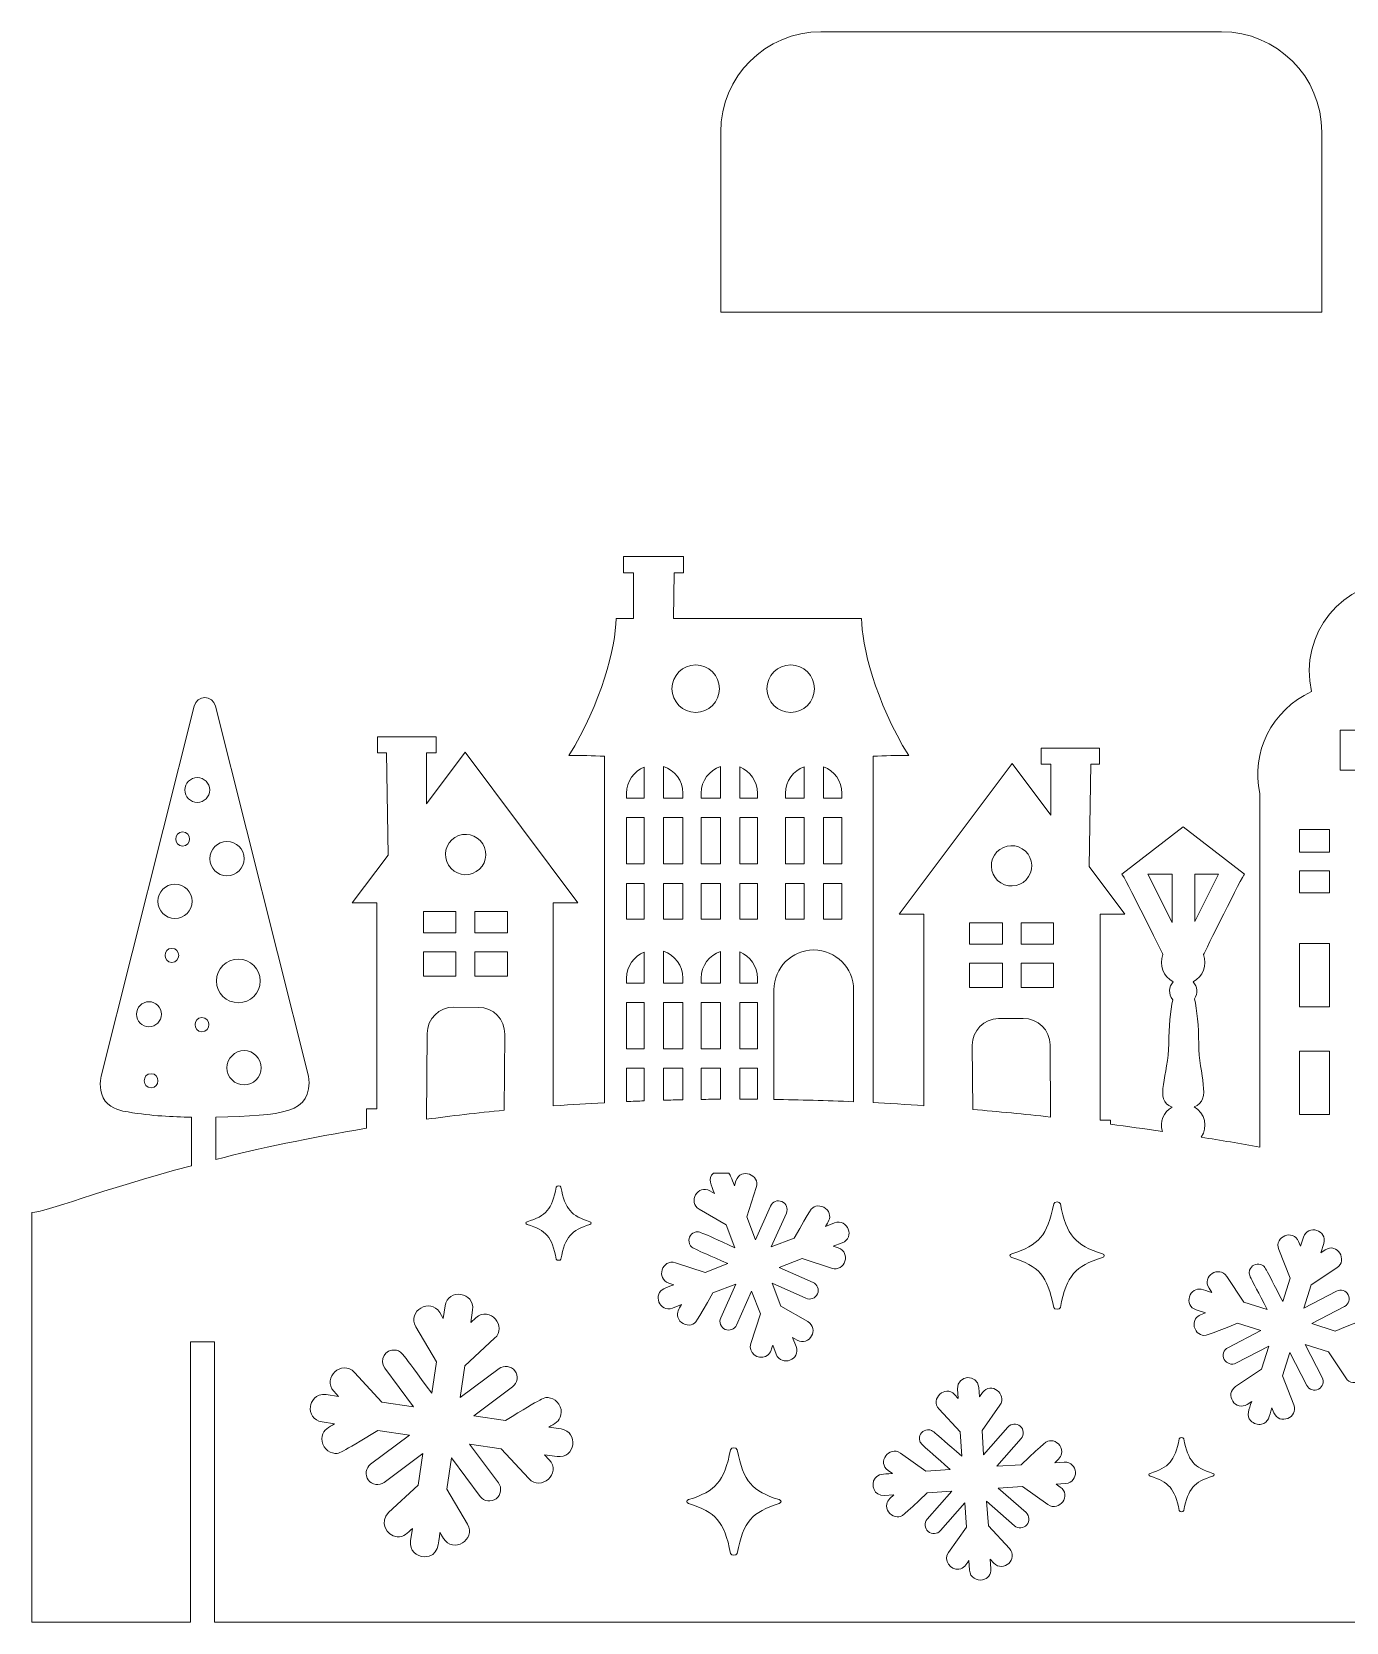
# Model space of a CAD drawing. Header units: inches. Extents: x 1873 to 2490, y -388 to -183.
# Drawn here: x 1872.8 to 2036.8, y -388 to -189.6 of the extents above; entities that cross this region are included whole.
import ezdxf

# ---------------------------------------------------------------- set-up
doc = ezdxf.new("R2010")
doc.units = ezdxf.units.IN
doc.header["$MEASUREMENT"] = 0
doc.layers.add('_U+0421_U+043B_U+043E_U+0439 1', color=7, linetype='Continuous')

# ---------------------------------------------------------------- blocks, each defined once
blk = doc.blocks.new('block 5')
at = {"layer": '_U+0421_U+043B_U+043E_U+0439 1', "color": 1, "lineweight": 5, "true_color": 0xff0000}
blk.add_open_spline([(2033.8, -202.06), (2033.8, -202.06), (2033.8, -224.55), (2033.8, -224.55), (2033.8, -224.55), (1958.8, -224.55), (1958.8, -224.55), (1958.8, -224.55), (1958.8, -202.06), (1958.8, -202.06), (1958.8, -195.15), (1964.4, -189.55), (1971.3, -189.55), (1971.3, -189.55), (2021.29, -189.55), (2021.29, -189.55), (2028.2, -189.55), (2033.8, -195.15), (2033.8, -202.06)], degree=3, knots=[0, 0, 0, 0, 1, 1, 1, 2, 2, 2, 3, 3, 3, 4, 4, 4, 5, 5, 5, 6, 6, 6, 6], dxfattribs=at)
blk = doc.blocks.new('block 4')
at = {"layer": '_U+0421_U+043B_U+043E_U+0439 1'}
blk.add_blockref('block 5', (0, 0), dxfattribs=at)
blk = doc.blocks.new('block 9')
at = {"layer": '_U+0421_U+043B_U+043E_U+0439 1', "color": 1, "lineweight": 5, "true_color": 0xff0000}
for points in [[(2036.11, -276.71), (2041.09, -276.71), (2041.09, -281.69), (2036.11, -281.69), (2036.11, -276.71)], [(1949.23, -293.39), (1947.05, -293.39), (1947.05, -287.6), (1949.23, -287.6), (1949.23, -293.39)], [(1951.64, -287.6), (1954.07, -287.6), (1954.07, -293.39), (1951.64, -293.39), (1951.64, -287.6)], [(1956.36, -293.39), (1956.36, -287.6), (1958.75, -287.6), (1958.75, -293.39), (1956.36, -293.39)], [(1961.16, -287.6), (1963.38, -287.6), (1963.38, -293.39), (1961.16, -293.39), (1961.16, -287.6)], [(1966.89, -293.39), (1966.89, -287.6), (1969.21, -287.6), (1969.21, -293.39), (1966.89, -293.39)], [(1971.62, -287.6), (1973.91, -287.6), (1973.91, -293.39), (1971.62, -293.39), (1971.62, -287.6)], [(2031, -289.07), (2034.78, -289.07), (2034.78, -291.91), (2031, -291.91), (2031, -289.07)], [(2015.13, -300.7), (2012.11, -294.67), (2015.13, -294.67), (2015.13, -300.7)], [(2017.95, -294.67), (2020.9, -294.67), (2017.95, -300.57), (2017.95, -294.67)], [(2031, -294.26), (2034.78, -294.26), (2034.78, -296.99), (2031, -296.99), (2031, -294.26)], [(1949.23, -300.29), (1947.05, -300.29), (1947.05, -295.81), (1949.23, -295.81), (1949.23, -300.29)], [(1951.64, -295.81), (1954.07, -295.81), (1954.07, -300.29), (1951.64, -300.29), (1951.64, -295.81)], [(1956.36, -300.29), (1956.36, -295.81), (1958.75, -295.81), (1958.75, -300.29), (1956.36, -300.29)], [(1961.16, -295.81), (1963.38, -295.81), (1963.38, -300.29), (1961.16, -300.29), (1961.16, -295.81)], [(1969.21, -295.81), (1969.21, -300.29), (1966.89, -300.29), (1966.89, -295.81), (1969.21, -295.81)], [(1971.62, -295.81), (1973.91, -295.81), (1973.91, -300.29), (1971.62, -300.29), (1971.62, -295.81)], [(1921.72, -299.32), (1925.74, -299.32), (1925.74, -301.99), (1921.72, -301.99), (1921.72, -299.32)], [(1928.1, -301.99), (1928.1, -299.32), (1932.2, -299.32), (1932.2, -301.99), (1928.1, -301.99)], [(1989.85, -300.73), (1993.95, -300.73), (1993.95, -303.4), (1989.85, -303.4), (1989.85, -300.73)], [(2000.32, -300.73), (2000.32, -303.4), (1996.3, -303.4), (1996.3, -300.73), (2000.32, -300.73)], [(2031, -303.31), (2034.78, -303.31), (2034.78, -311.22), (2031, -311.22), (2031, -303.31)], [(1921.72, -304.35), (1925.74, -304.35), (1925.74, -307.39), (1921.72, -307.39), (1921.72, -304.35)], [(1928.1, -307.39), (1928.1, -304.35), (1932.2, -304.35), (1932.2, -307.39), (1928.1, -307.39)], [(1989.85, -305.76), (1993.95, -305.76), (1993.95, -308.8), (1989.85, -308.8), (1989.85, -305.76)], [(1996.3, -308.8), (1996.3, -305.76), (2000.32, -305.76), (2000.32, -308.8), (1996.3, -308.8)], [(1949.23, -316.47), (1947.05, -316.47), (1947.05, -310.68), (1949.23, -310.68), (1949.23, -316.47)], [(1951.64, -310.68), (1954.07, -310.68), (1954.07, -316.47), (1951.64, -316.47), (1951.64, -310.68)], [(1956.36, -316.47), (1956.36, -310.68), (1958.75, -310.68), (1958.75, -316.47), (1956.36, -316.47)], [(1961.16, -310.68), (1963.38, -310.68), (1963.38, -316.47), (1961.16, -316.47), (1961.16, -310.68)], [(2031, -316.74), (2034.78, -316.74), (2034.78, -324.66), (2031, -324.66), (2031, -316.74)]]:
    blk.add_lwpolyline(points, dxfattribs=at)
for points, knots in [([(2174.06, -335.42), (2174.06, -335.42), (2174.06, -333.64), (2174.06, -333.64), (2174.06, -333.64), (2172.99, -333.64), (2172.99, -333.64), (2172.99, -326), (2172.98, -300.46), (2173.02, -300.28), (2173.01, -300.27), (2156.09, -289.14), (2156.08, -289.13), (2156.08, -289.13), (2138.79, -289.13), (2138.79, -289.13), (2138.79, -289.13), (2136.15, -290.87), (2132.95, -292.97), (2132.95, -292.97), (2132.95, -286.36), (2132.95, -286.36), (2132.95, -286.36), (2134.05, -286.36), (2134.05, -286.36), (2134.05, -286.36), (2134.05, -284.36), (2134.05, -284.36), (2134.05, -284.36), (2126.76, -284.36), (2126.76, -284.36), (2126.76, -284.36), (2126.76, -286.36), (2126.76, -286.36), (2126.76, -286.36), (2127.96, -286.36), (2127.96, -286.36), (2127.96, -286.36), (2127.96, -296.26), (2127.96, -296.26), (2124.64, -298.44), (2121.85, -300.28), (2121.85, -300.28), (2121.9, -300.49), (2121.89, -326), (2121.88, -333.64), (2121.88, -333.64), (2120.81, -333.64), (2120.81, -333.64), (2120.81, -333.64), (2120.81, -337.8), (2120.81, -337.8), (2115.91, -337.79), (2111.15, -337.7), (2106.52, -337.56), (2106.52, -337.56), (2106.52, -329.03), (2106.52, -329.03), (2108.69, -328.97), (2110.93, -328.91), (2113.69, -328.44), (2114.39, -328.32), (2115.51, -328.15), (2116.27, -327.21), (2116.98, -326.21), (2116.86, -324.92), (2116.74, -324.39), (2116.74, -324.39), (2106.23, -282.61), (2106.23, -282.61), (2105.93, -281.32), (2104.11, -281.32), (2103.82, -282.61), (2103.82, -282.61), (2093.3, -324.39), (2093.3, -324.39), (2093.24, -324.92), (2093.12, -326.21), (2093.89, -327.21), (2094.65, -328.15), (2095.77, -328.38), (2096.47, -328.44), (2099.29, -328.91), (2102.05, -328.97), (2103.76, -329.03), (2103.76, -329.03), (2103.76, -337.47), (2103.76, -337.47), (2099.45, -337.31), (2095.25, -337.11), (2091.17, -336.86), (2091.17, -336.86), (2091.17, -332.92), (2091.17, -332.92), (2091.17, -332.92), (2090.11, -332.92), (2090.11, -332.92), (2090.11, -332.92), (2090.11, -285.15), (2090.11, -285.15), (2090.11, -285.15), (2092.17, -285.15), (2092.17, -285.15), (2092.17, -285.15), (2092.17, -280.75), (2092.17, -280.75), (2092.17, -280.75), (2089.91, -280.75), (2089.91, -280.75), (2089.91, -280.75), (2089.91, -265.51), (2089.91, -265.51), (2089.8, -265.33), (2079.73, -247.89), (2079.63, -247.72), (2079.52, -247.91), (2069.46, -265.33), (2069.36, -265.52), (2069.36, -265.52), (2069.36, -280.75), (2069.36, -280.75), (2069.36, -280.75), (2067.09, -280.75), (2067.09, -280.75), (2067.09, -280.75), (2067.09, -285.15), (2067.09, -285.15), (2067.09, -285.15), (2069.16, -285.15), (2069.16, -285.15), (2069.16, -285.15), (2069.16, -332.92), (2069.16, -332.92), (2069.16, -332.92), (2068.09, -332.92), (2068.09, -332.92), (2068.09, -332.92), (2068.09, -334.91), (2068.09, -334.91), (2065.78, -334.66), (2063.53, -334.4), (2061.31, -334.13), (2061.31, -334.13), (2061.31, -285.02), (2061.31, -285.02), (2062.71, -279.61), (2059.96, -274.15), (2054.96, -271.89), (2056.65, -264.67), (2051.06, -257.99), (2043.75, -257.99), (2036.42, -257.99), (2030.85, -264.68), (2032.53, -271.89), (2027.53, -274.15), (2024.93, -279.51), (2026.08, -284.61), (2026.08, -284.61), (2026.08, -328.72), (2026.08, -328.72), (2023.61, -328.28), (2021.17, -327.87), (2018.76, -327.49), (2019.62, -326.23), (2019.25, -324.49), (2017.87, -323.7), (2020.17, -322.9), (2018.44, -319.7), (2018.44, -315.82), (2018.44, -313.63), (2018.24, -311.65), (2017.91, -310.2), (2018.35, -309.56), (2018.31, -308.69), (2017.75, -308.09), (2018.97, -307.46), (2019.54, -306.01), (2019.04, -304.7), (2019.11, -304.55), (2023.99, -294.67), (2024.16, -294.67), (2024.16, -294.67), (2016.51, -288.76), (2016.51, -288.76), (2016.51, -288.76), (2008.86, -294.67), (2008.86, -294.67), (2009.03, -294.67), (2013.9, -304.55), (2013.98, -304.7), (2013.47, -306.01), (2014.04, -307.46), (2015.26, -308.09), (2014.69, -308.7), (2014.64, -309.64), (2015.21, -310.33), (2014.9, -311.77), (2014.71, -313.7), (2014.71, -315.82), (2014.71, -319.67), (2012.76, -322.94), (2015.12, -323.72), (2014.06, -324.34), (2013.55, -325.57), (2013.91, -326.76), (2011.72, -326.44), (2009.56, -326.14), (2007.43, -325.87), (2007.43, -325.87), (2007.43, -325.35), (2007.43, -325.35), (2007.43, -325.35), (2006.16, -325.35), (2006.16, -325.35), (2006.16, -325.35), (2006.16, -299.66), (2006.16, -299.66), (2006.16, -299.66), (2009.23, -299.66), (2009.23, -299.66), (2009.23, -299.66), (2004.76, -293.69), (2004.76, -293.69), (2004.76, -293.69), (2004.96, -280.92), (2004.96, -280.92), (2004.96, -280.92), (2006.06, -280.92), (2006.06, -280.92), (2006.06, -280.92), (2006.06, -278.93), (2006.06, -278.93), (2006.06, -278.93), (1998.77, -278.93), (1998.77, -278.93), (1998.77, -278.93), (1998.77, -280.92), (1998.77, -280.92), (1998.77, -280.92), (1999.97, -280.92), (1999.97, -280.92), (1999.97, -280.92), (1999.97, -287.3), (1999.97, -287.3), (1999.97, -287.3), (1995.15, -280.86), (1995.15, -280.86), (1995.15, -280.86), (1981.08, -299.66), (1981.08, -299.66), (1981.08, -299.66), (1984.14, -299.66), (1984.14, -299.66), (1984.14, -299.66), (1984.14, -323.55), (1984.14, -323.55), (1982.15, -323.41), (1979.52, -323.26), (1977.8, -323.17), (1977.8, -323.17), (1977.8, -279.95), (1977.8, -279.95), (1979.29, -279.91), (1980.77, -279.82), (1982.25, -279.86), (1978.06, -273.12), (1976.37, -266), (1976.37, -262.76), (1976.37, -262.76), (1952.91, -262.76), (1952.91, -262.76), (1952.91, -262.76), (1953, -257.05), (1953, -257.05), (1953, -257.05), (1954.14, -257.05), (1954.14, -257.05), (1954.14, -257.05), (1954.14, -255.01), (1954.14, -255.01), (1954.14, -255.01), (1946.66, -255.01), (1946.66, -255.01), (1946.66, -255.01), (1946.66, -257.05), (1946.66, -257.05), (1946.66, -257.05), (1947.89, -257.05), (1947.89, -257.05), (1947.89, -257.05), (1947.89, -262.76), (1947.89, -262.76), (1947.89, -262.76), (1945.73, -262.76), (1945.73, -262.76), (1945.73, -266.35), (1943.88, -273.37), (1939.84, -279.86), (1941.33, -279.82), (1942.81, -279.91), (1944.29, -279.95), (1944.29, -279.95), (1944.29, -323.18), (1944.29, -323.18), (1941.92, -323.31), (1940.55, -323.39), (1937.9, -323.59), (1937.9, -323.59), (1937.9, -298.25), (1937.9, -298.25), (1937.9, -298.25), (1940.97, -298.25), (1940.97, -298.25), (1940.97, -298.25), (1926.89, -279.45), (1926.89, -279.45), (1926.89, -279.45), (1922.08, -285.88), (1922.08, -285.88), (1922.08, -285.88), (1922.08, -279.51), (1922.08, -279.51), (1922.08, -279.51), (1923.27, -279.51), (1923.27, -279.51), (1923.27, -279.51), (1923.27, -277.51), (1923.27, -277.51), (1923.27, -277.51), (1915.98, -277.51), (1915.98, -277.51), (1915.98, -277.51), (1915.98, -279.51), (1915.98, -279.51), (1915.98, -279.51), (1917.09, -279.51), (1917.09, -279.51), (1917.09, -279.51), (1917.29, -292.28), (1917.29, -292.28), (1917.29, -292.28), (1912.81, -298.25), (1912.81, -298.25), (1912.81, -298.25), (1915.88, -298.25), (1915.88, -298.25), (1915.88, -298.25), (1915.88, -323.94), (1915.88, -323.94), (1915.88, -323.94), (1914.61, -323.94), (1914.61, -323.94), (1914.61, -323.94), (1914.61, -326.37), (1914.61, -326.37), (1907.42, -327.55), (1901.16, -328.91), (1895.81, -330.25), (1895.81, -330.25), (1895.81, -324.99), (1895.81, -324.99), (1904.08, -324.71), (1907.9, -324.66), (1907.37, -319.87), (1907.37, -319.87), (1895.75, -273.71), (1895.75, -273.71), (1895.42, -272.28), (1893.41, -272.28), (1893.09, -273.71), (1893.09, -273.71), (1881.47, -319.87), (1881.47, -319.87), (1881.34, -320.45), (1881.21, -321.88), (1881.99, -322.98), (1882.83, -324.02), (1884.06, -324.21), (1884.84, -324.34), (1887.89, -324.86), (1890.36, -324.93), (1892.76, -324.99), (1892.76, -324.99), (1892.76, -331.04), (1892.76, -331.04), (1881.17, -334.11), (1874.56, -336.87), (1872.83, -336.87), (1872.83, -339.68), (1872.83, -388), (1872.83, -388), (1872.83, -388), (1892.64, -388), (1892.64, -388), (1892.64, -388), (1892.64, -353), (1892.64, -353), (1892.64, -353), (1895.64, -353), (1895.64, -353), (1895.64, -353), (1895.64, -388), (1895.64, -388), (1895.64, -388), (2154.81, -388), (2154.81, -388), (2154.81, -388), (2154.81, -353), (2154.81, -353), (2154.81, -353), (2157.81, -353), (2157.81, -353), (2157.81, -353), (2157.81, -388), (2157.81, -388), (2157.81, -388), (2177.63, -388), (2177.63, -388), (2177.63, -388), (2177.63, -335.09), (2177.63, -335.09), (2176.43, -335.2), (2175.24, -335.31), (2174.06, -335.42)], [0, 0, 0, 0, 1, 1, 1, 2, 2, 2, 3, 3, 3, 4, 4, 4, 5, 5, 5, 6, 6, 6, 7, 7, 7, 8, 8, 8, 9, 9, 9, 10, 10, 10, 11, 11, 11, 12, 12, 12, 13, 13, 13, 14, 14, 14, 15, 15, 15, 16, 16, 16, 17, 17, 17, 18, 18, 18, 19, 19, 19, 20, 20, 20, 21, 21, 21, 22, 22, 22, 23, 23, 23, 24, 24, 24, 25, 25, 25, 26, 26, 26, 27, 27, 27, 28, 28, 28, 29, 29, 29, 30, 30, 30, 31, 31, 31, 32, 32, 32, 33, 33, 33, 34, 34, 34, 35, 35, 35, 36, 36, 36, 37, 37, 37, 38, 38, 38, 39, 39, 39, 40, 40, 40, 41, 41, 41, 42, 42, 42, 43, 43, 43, 44, 44, 44, 45, 45, 45, 46, 46, 46, 47, 47, 47, 48, 48, 48, 49, 49, 49, 50, 50, 50, 51, 51, 51, 52, 52, 52, 53, 53, 53, 54, 54, 54, 55, 55, 55, 56, 56, 56, 57, 57, 57, 58, 58, 58, 59, 59, 59, 60, 60, 60, 61, 61, 61, 62, 62, 62, 63, 63, 63, 64, 64, 64, 65, 65, 65, 66, 66, 66, 67, 67, 67, 68, 68, 68, 69, 69, 69, 70, 70, 70, 71, 71, 71, 72, 72, 72, 73, 73, 73, 74, 74, 74, 75, 75, 75, 76, 76, 76, 77, 77, 77, 78, 78, 78, 79, 79, 79, 80, 80, 80, 81, 81, 81, 82, 82, 82, 83, 83, 83, 84, 84, 84, 85, 85, 85, 86, 86, 86, 87, 87, 87, 88, 88, 88, 89, 89, 89, 90, 90, 90, 91, 91, 91, 92, 92, 92, 93, 93, 93, 94, 94, 94, 95, 95, 95, 96, 96, 96, 97, 97, 97, 98, 98, 98, 99, 99, 99, 100, 100, 100, 101, 101, 101, 102, 102, 102, 103, 103, 103, 104, 104, 104, 105, 105, 105, 106, 106, 106, 107, 107, 107, 108, 108, 108, 109, 109, 109, 110, 110, 110, 111, 111, 111, 112, 112, 112, 113, 113, 113, 114, 114, 114, 115, 115, 115, 116, 116, 116, 117, 117, 117, 118, 118, 118, 119, 119, 119, 120, 120, 120, 121, 121, 121, 122, 122, 122, 123, 123, 123, 124, 124, 124, 125, 125, 125, 126, 126, 126, 127, 127, 127, 128, 128, 128, 129, 129, 129, 130, 130, 130, 131, 131, 131, 132, 132, 132, 133, 133, 133, 134, 134, 134, 135, 135, 135, 136, 136, 136, 137, 137, 137, 138, 138, 138, 139, 139, 139, 140, 140, 140, 141, 141, 141, 141]), ([(1955.67, -268.55), (1957.31, -268.55), (1958.63, -269.88), (1958.63, -271.52), (1958.63, -273.15), (1957.31, -274.48), (1955.67, -274.48), (1954.03, -274.48), (1952.71, -273.15), (1952.71, -271.52), (1952.71, -269.88), (1954.03, -268.55), (1955.67, -268.55)], [0, 0, 0, 0, 1, 1, 1, 2, 2, 2, 3, 3, 3, 4, 4, 4, 4]), ([(1967.53, -268.55), (1969.16, -268.55), (1970.49, -269.88), (1970.49, -271.52), (1970.49, -273.15), (1969.16, -274.48), (1967.53, -274.48), (1965.89, -274.48), (1964.56, -273.15), (1964.56, -271.52), (1964.56, -269.88), (1965.89, -268.55), (1967.53, -268.55)], [0, 0, 0, 0, 1, 1, 1, 2, 2, 2, 3, 3, 3, 4, 4, 4, 4]), ([(1949.23, -285.18), (1949.23, -285.18), (1947.05, -285.18), (1947.05, -285.18), (1947.05, -285.18), (1947.05, -284.56), (1947.05, -284.56), (1947.05, -283.09), (1947.95, -281.83), (1949.23, -281.31), (1949.23, -281.31), (1949.23, -285.18), (1949.23, -285.18)], [0, 0, 0, 0, 1, 1, 1, 2, 2, 2, 3, 3, 3, 4, 4, 4, 4]), ([(1951.64, -281.22), (1953.05, -281.67), (1954.07, -282.99), (1954.07, -284.56), (1954.07, -284.56), (1954.07, -285.18), (1954.07, -285.18), (1954.07, -285.18), (1951.64, -285.18), (1951.64, -285.18), (1951.64, -285.18), (1951.64, -281.22), (1951.64, -281.22)], [0, 0, 0, 0, 1, 1, 1, 2, 2, 2, 3, 3, 3, 4, 4, 4, 4]), ([(1956.36, -285.18), (1956.36, -285.18), (1956.36, -284.56), (1956.36, -284.56), (1956.36, -283.01), (1957.36, -281.7), (1958.75, -281.23), (1958.75, -281.23), (1958.75, -285.18), (1958.75, -285.18), (1958.75, -285.18), (1956.36, -285.18), (1956.36, -285.18)], [0, 0, 0, 0, 1, 1, 1, 2, 2, 2, 3, 3, 3, 4, 4, 4, 4]), ([(1961.16, -281.29), (1962.46, -281.81), (1963.38, -283.07), (1963.38, -284.56), (1963.38, -284.56), (1963.38, -285.18), (1963.38, -285.18), (1963.38, -285.18), (1961.16, -285.18), (1961.16, -285.18), (1961.16, -285.18), (1961.16, -281.29), (1961.16, -281.29)], [0, 0, 0, 0, 1, 1, 1, 2, 2, 2, 3, 3, 3, 4, 4, 4, 4]), ([(1966.89, -285.18), (1966.89, -285.18), (1966.89, -284.56), (1966.89, -284.56), (1966.89, -283.04), (1967.86, -281.74), (1969.21, -281.26), (1969.21, -281.26), (1969.21, -285.18), (1969.21, -285.18), (1969.21, -285.18), (1966.89, -285.18), (1966.89, -285.18)], [0, 0, 0, 0, 1, 1, 1, 2, 2, 2, 3, 3, 3, 4, 4, 4, 4]), ([(1971.62, -281.27), (1972.96, -281.77), (1973.91, -283.05), (1973.91, -284.56), (1973.91, -284.56), (1973.91, -285.18), (1973.91, -285.18), (1973.91, -285.18), (1971.62, -285.18), (1971.62, -285.18), (1971.62, -285.18), (1971.62, -281.27), (1971.62, -281.27)], [0, 0, 0, 0, 1, 1, 1, 2, 2, 2, 3, 3, 3, 4, 4, 4, 4]), ([(1893.48, -282.6), (1894.32, -282.6), (1895.04, -283.32), (1895.04, -284.16), (1895.04, -285), (1894.32, -285.72), (1893.48, -285.72), (1892.63, -285.72), (1891.92, -285), (1891.92, -284.16), (1891.92, -283.32), (1892.63, -282.6), (1893.48, -282.6)], [0, 0, 0, 0, 1, 1, 1, 2, 2, 2, 3, 3, 3, 4, 4, 4, 4]), ([(1891.65, -289.4), (1892.79, -289.4), (1892.79, -291.16), (1891.65, -291.16), (1890.52, -291.16), (1890.52, -289.4), (1891.65, -289.4)], [0, 0, 0, 0, 1, 1, 1, 2, 2, 2, 2]), ([(1925.63, -290.08), (1926.81, -289.35), (1928.36, -289.7), (1929.09, -290.88), (1929.83, -292.06), (1929.47, -293.61), (1928.29, -294.35), (1927.11, -295.08), (1925.56, -294.72), (1924.83, -293.55), (1924.09, -292.37), (1924.45, -290.82), (1925.63, -290.08)], [0, 0, 0, 0, 1, 1, 1, 2, 2, 2, 3, 3, 3, 4, 4, 4, 4]), ([(1895.04, -292.73), (1895.04, -291.56), (1896.01, -290.59), (1897.18, -290.59), (1898.35, -290.59), (1899.32, -291.5), (1899.32, -292.73), (1899.32, -293.9), (1898.35, -294.87), (1897.18, -294.87), (1896.01, -294.87), (1895.04, -293.9), (1895.04, -292.73)], [0, 0, 0, 0, 1, 1, 1, 2, 2, 2, 3, 3, 3, 4, 4, 4, 4]), ([(1992.95, -292.29), (1993.69, -291.12), (1995.24, -290.76), (1996.42, -291.49), (1997.6, -292.23), (1997.95, -293.78), (1997.22, -294.96), (1996.48, -296.14), (1994.93, -296.49), (1993.75, -295.76), (1992.57, -295.02), (1992.22, -293.47), (1992.95, -292.29)], [0, 0, 0, 0, 1, 1, 1, 2, 2, 2, 3, 3, 3, 4, 4, 4, 4]), ([(1890.69, -300.19), (1889.52, -300.19), (1888.54, -299.22), (1888.54, -298.05), (1888.54, -296.88), (1889.52, -295.91), (1890.69, -295.91), (1891.85, -295.91), (1892.83, -296.88), (1892.83, -298.05), (1892.83, -299.22), (1891.85, -300.19), (1890.69, -300.19)], [0, 0, 0, 0, 1, 1, 1, 2, 2, 2, 3, 3, 3, 4, 4, 4, 4]), ([(1890.3, -305.68), (1889.16, -305.68), (1889.17, -303.92), (1890.3, -303.92), (1891.44, -303.92), (1891.44, -305.68), (1890.3, -305.68)], [0, 0, 0, 0, 1, 1, 1, 2, 2, 2, 2]), ([(1901.33, -307.99), (1901.33, -309.48), (1900.1, -310.71), (1898.61, -310.71), (1897.11, -310.71), (1895.88, -309.48), (1895.88, -307.99), (1895.88, -306.49), (1897.11, -305.26), (1898.61, -305.26), (1900.1, -305.26), (1901.33, -306.49), (1901.33, -307.99)], [0, 0, 0, 0, 1, 1, 1, 2, 2, 2, 3, 3, 3, 4, 4, 4, 4]), ([(1949.23, -308.26), (1949.23, -308.26), (1947.05, -308.26), (1947.05, -308.26), (1947.05, -308.26), (1947.05, -307.63), (1947.05, -307.63), (1947.05, -306.16), (1947.95, -304.91), (1949.23, -304.38), (1949.23, -304.38), (1949.23, -308.26), (1949.23, -308.26)], [0, 0, 0, 0, 1, 1, 1, 2, 2, 2, 3, 3, 3, 4, 4, 4, 4]), ([(1951.64, -304.29), (1953.05, -304.74), (1954.07, -306.06), (1954.07, -307.63), (1954.07, -307.63), (1954.07, -308.26), (1954.07, -308.26), (1954.07, -308.26), (1951.64, -308.26), (1951.64, -308.26), (1951.64, -308.26), (1951.64, -304.29), (1951.64, -304.29)], [0, 0, 0, 0, 1, 1, 1, 2, 2, 2, 3, 3, 3, 4, 4, 4, 4]), ([(1956.36, -308.26), (1956.36, -308.26), (1956.36, -307.63), (1956.36, -307.63), (1956.36, -306.08), (1957.36, -304.77), (1958.75, -304.3), (1958.75, -304.3), (1958.75, -308.26), (1958.75, -308.26), (1958.75, -308.26), (1956.36, -308.26), (1956.36, -308.26)], [0, 0, 0, 0, 1, 1, 1, 2, 2, 2, 3, 3, 3, 4, 4, 4, 4]), ([(1961.16, -304.37), (1962.46, -304.88), (1963.38, -306.15), (1963.38, -307.63), (1963.38, -307.63), (1963.38, -308.26), (1963.38, -308.26), (1963.38, -308.26), (1961.16, -308.26), (1961.16, -308.26), (1961.16, -308.26), (1961.16, -304.37), (1961.16, -304.37)], [0, 0, 0, 0, 1, 1, 1, 2, 2, 2, 3, 3, 3, 4, 4, 4, 4]), ([(1975.37, -323.06), (1971.97, -322.91), (1968.65, -322.82), (1965.43, -322.77), (1965.43, -322.77), (1965.43, -309.09), (1965.43, -309.09), (1965.43, -306.34), (1967.65, -304.12), (1970.4, -304.12), (1973.14, -304.12), (1975.37, -306.34), (1975.37, -309.09), (1975.37, -309.09), (1975.37, -323.06), (1975.37, -323.06)], [0, 0, 0, 0, 1, 1, 1, 2, 2, 2, 3, 3, 3, 4, 4, 4, 5, 5, 5, 5]), ([(1887.44, -313.7), (1886.6, -313.7), (1885.88, -312.98), (1885.88, -312.14), (1885.88, -311.3), (1886.6, -310.58), (1887.44, -310.58), (1888.28, -310.58), (1889, -311.3), (1889, -312.14), (1889, -312.98), (1888.28, -313.7), (1887.44, -313.7)], [0, 0, 0, 0, 1, 1, 1, 2, 2, 2, 3, 3, 3, 4, 4, 4, 4]), ([(1931.85, -314.61), (1931.85, -314.61), (1931.77, -324.12), (1931.77, -324.12), (1928.39, -324.45), (1925.16, -324.83), (1922.07, -325.25), (1922.07, -325.25), (1922.16, -314.53), (1922.16, -314.53), (1922.17, -312.7), (1923.67, -311.23), (1925.49, -311.25), (1925.49, -311.25), (1928.58, -311.28), (1928.58, -311.28), (1930.4, -311.29), (1931.87, -312.78), (1931.85, -314.61)], [0, 0, 0, 0, 1, 1, 1, 2, 2, 2, 3, 3, 3, 4, 4, 4, 5, 5, 5, 6, 6, 6, 6]), ([(1894.06, -314.32), (1892.93, -314.32), (1892.93, -312.56), (1894.06, -312.56), (1895.2, -312.56), (1895.2, -314.32), (1894.06, -314.32)], [0, 0, 0, 0, 1, 1, 1, 2, 2, 2, 2]), ([(1999.96, -324.97), (1996.66, -324.6), (1993.43, -324.29), (1990.26, -324.02), (1990.26, -324.02), (1990.19, -316.02), (1990.19, -316.02), (1990.17, -314.2), (1991.64, -312.7), (1993.47, -312.69), (1993.47, -312.69), (1996.55, -312.66), (1996.55, -312.66), (1998.38, -312.65), (1999.87, -314.11), (1999.89, -315.94), (1999.89, -315.94), (1999.96, -324.97), (1999.96, -324.97)], [0, 0, 0, 0, 1, 1, 1, 2, 2, 2, 3, 3, 3, 4, 4, 4, 5, 5, 5, 6, 6, 6, 6]), ([(1899.32, -320.97), (1898.15, -320.97), (1897.18, -320), (1897.18, -318.83), (1897.18, -317.66), (1898.15, -316.68), (1899.32, -316.68), (1900.49, -316.68), (1901.46, -317.66), (1901.46, -318.83), (1901.46, -320), (1900.49, -320.97), (1899.32, -320.97)], [0, 0, 0, 0, 1, 1, 1, 2, 2, 2, 3, 3, 3, 4, 4, 4, 4]), ([(1949.23, -322.95), (1948.5, -322.98), (1947.78, -323.01), (1947.05, -323.05), (1947.05, -323.05), (1947.05, -318.89), (1947.05, -318.89), (1947.05, -318.89), (1949.23, -318.89), (1949.23, -318.89), (1949.23, -318.89), (1949.23, -322.95), (1949.23, -322.95)], [0, 0, 0, 0, 1, 1, 1, 2, 2, 2, 3, 3, 3, 4, 4, 4, 4]), ([(1951.64, -318.89), (1951.64, -318.89), (1954.07, -318.89), (1954.07, -318.89), (1954.07, -318.89), (1954.07, -322.82), (1954.07, -322.82), (1953.26, -322.83), (1952.45, -322.85), (1951.64, -322.88), (1951.64, -322.88), (1951.64, -318.89), (1951.64, -318.89)], [0, 0, 0, 0, 1, 1, 1, 2, 2, 2, 3, 3, 3, 4, 4, 4, 4]), ([(1958.75, -318.89), (1958.75, -318.89), (1958.75, -322.75), (1958.75, -322.75), (1957.94, -322.75), (1957.15, -322.76), (1956.36, -322.77), (1956.36, -322.77), (1956.36, -318.89), (1956.36, -318.89), (1956.36, -318.89), (1958.75, -318.89), (1958.75, -318.89)], [0, 0, 0, 0, 1, 1, 1, 2, 2, 2, 3, 3, 3, 4, 4, 4, 4]), ([(1961.16, -318.89), (1961.16, -318.89), (1963.38, -318.89), (1963.38, -318.89), (1963.38, -318.89), (1963.38, -322.75), (1963.38, -322.75), (1962.63, -322.75), (1961.9, -322.74), (1961.16, -322.74), (1961.16, -322.74), (1961.16, -318.89), (1961.16, -318.89)], [0, 0, 0, 0, 1, 1, 1, 2, 2, 2, 3, 3, 3, 4, 4, 4, 4]), ([(1887.71, -321.32), (1886.58, -321.32), (1886.58, -319.56), (1887.71, -319.56), (1888.85, -319.56), (1888.85, -321.32), (1887.71, -321.32)], [0, 0, 0, 0, 1, 1, 1, 2, 2, 2, 2]), ([(1973.96, -340.66), (1973.96, -340.66), (1972.84, -341.09), (1972.84, -341.09), (1972.84, -341.09), (1973.46, -341.3), (1973.46, -341.3), (1975.11, -341.83), (1974.3, -344.35), (1972.63, -343.83), (1972.63, -343.83), (1968.94, -342.63), (1968.94, -342.63), (1968.94, -342.63), (1966.1, -343.73), (1966.1, -343.73), (1966.1, -343.73), (1970.32, -345.61), (1970.32, -345.61), (1970.85, -345.85), (1971.1, -346.5), (1970.87, -347.04), (1970.62, -347.57), (1969.97, -347.83), (1969.43, -347.59), (1969.43, -347.59), (1965.22, -345.71), (1965.22, -345.71), (1965.22, -345.71), (1966.31, -348.56), (1966.31, -348.56), (1966.31, -348.56), (1969.66, -350.5), (1969.66, -350.5), (1970.39, -350.93), (1970.45, -351.73), (1970.13, -352.29), (1969.8, -352.86), (1969.08, -353.23), (1968.33, -352.81), (1968.33, -352.81), (1967.77, -352.49), (1967.77, -352.49), (1967.77, -352.49), (1968.2, -353.61), (1968.2, -353.61), (1968.83, -355.22), (1966.35, -356.19), (1965.72, -354.56), (1965.72, -354.56), (1965.29, -353.44), (1965.29, -353.44), (1965.09, -354.04), (1965, -354.56), (1964.4, -354.84), (1963.44, -355.29), (1962.17, -354.38), (1962.56, -353.23), (1962.56, -353.23), (1963.75, -349.54), (1963.75, -349.54), (1963.75, -349.54), (1962.65, -346.7), (1962.65, -346.7), (1962.65, -346.7), (1960.78, -350.92), (1960.78, -350.92), (1960.54, -351.45), (1959.88, -351.7), (1959.34, -351.47), (1958.81, -351.22), (1958.56, -350.57), (1958.79, -350.03), (1958.79, -350.03), (1960.67, -345.81), (1960.67, -345.81), (1960.67, -345.81), (1957.82, -346.9), (1957.82, -346.9), (1955.71, -350.56), (1955.75, -350.71), (1955.11, -350.88), (1954.46, -351.06), (1953.65, -350.65), (1953.45, -349.96), (1953.26, -349.34), (1953.58, -348.92), (1953.9, -348.37), (1953.9, -348.37), (1952.78, -348.8), (1952.78, -348.8), (1951.98, -349.11), (1951.32, -348.65), (1951.08, -348.05), (1951.08, -348.05), (1951.08, -348.04), (1951.08, -348.04), (1950.97, -347.73), (1950.96, -347.38), (1951.06, -347.08), (1951.3, -346.4), (1951.85, -346.31), (1952.94, -345.89), (1952.94, -345.89), (1952.33, -345.69), (1952.33, -345.69), (1950.67, -345.16), (1951.49, -342.63), (1953.15, -343.15), (1953.15, -343.15), (1956.84, -344.35), (1956.84, -344.35), (1956.84, -344.35), (1959.69, -343.25), (1959.69, -343.25), (1955.14, -341.23), (1955.12, -341.34), (1954.9, -340.77), (1954.68, -340.2), (1954.96, -339.59), (1955.52, -339.37), (1956.09, -339.16), (1956.04, -339.25), (1960.57, -341.27), (1960.57, -341.27), (1959.48, -338.42), (1959.48, -338.42), (1959.48, -338.42), (1956.12, -336.48), (1956.12, -336.48), (1954.63, -335.6), (1955.95, -333.33), (1957.45, -334.17), (1957.45, -334.17), (1958.02, -334.5), (1958.02, -334.5), (1957.62, -333.46), (1957.14, -332.68), (1957.89, -331.97), (1957.89, -331.97), (1959.79, -331.97), (1959.79, -331.97), (1960.06, -332.27), (1960.12, -332.55), (1960.5, -333.54), (1960.5, -333.54), (1960.7, -332.92), (1960.7, -332.92), (1961.28, -331.22), (1963.76, -332.19), (1963.23, -333.75), (1963.23, -333.75), (1962.04, -337.44), (1962.04, -337.44), (1962.04, -337.44), (1963.13, -340.29), (1963.13, -340.29), (1963.13, -340.29), (1965.01, -336.07), (1965.01, -336.07), (1965.24, -335.54), (1965.89, -335.27), (1966.44, -335.52), (1966.96, -335.75), (1967.24, -336.4), (1966.99, -336.95), (1966.99, -336.95), (1965.11, -341.17), (1965.11, -341.17), (1965.11, -341.17), (1967.96, -340.08), (1967.96, -340.08), (1970.07, -336.43), (1970.04, -336.27), (1970.67, -336.1), (1971.31, -335.93), (1972.12, -336.3), (1972.34, -337.02), (1972.53, -337.65), (1972.2, -338.07), (1971.89, -338.61), (1971.89, -338.61), (1973.01, -338.18), (1973.01, -338.18), (1973.81, -337.87), (1974.47, -338.34), (1974.71, -338.96), (1974.95, -339.57), (1974.76, -340.35), (1973.96, -340.66)], [0, 0, 0, 0, 1, 1, 1, 2, 2, 2, 3, 3, 3, 4, 4, 4, 5, 5, 5, 6, 6, 6, 7, 7, 7, 8, 8, 8, 9, 9, 9, 10, 10, 10, 11, 11, 11, 12, 12, 12, 13, 13, 13, 14, 14, 14, 15, 15, 15, 16, 16, 16, 17, 17, 17, 18, 18, 18, 19, 19, 19, 20, 20, 20, 21, 21, 21, 22, 22, 22, 23, 23, 23, 24, 24, 24, 25, 25, 25, 26, 26, 26, 27, 27, 27, 28, 28, 28, 29, 29, 29, 30, 30, 30, 31, 31, 31, 32, 32, 32, 33, 33, 33, 34, 34, 34, 35, 35, 35, 36, 36, 36, 37, 37, 37, 38, 38, 38, 39, 39, 39, 40, 40, 40, 41, 41, 41, 42, 42, 42, 43, 43, 43, 44, 44, 44, 45, 45, 45, 46, 46, 46, 47, 47, 47, 48, 48, 48, 49, 49, 49, 50, 50, 50, 51, 51, 51, 52, 52, 52, 53, 53, 53, 54, 54, 54, 55, 55, 55, 56, 56, 56, 57, 57, 57, 58, 58, 58, 59, 59, 59, 60, 60, 60, 61, 61, 61, 62, 62, 62, 63, 63, 63, 63]), ([(1942.48, -338.37), (1940.13, -339.11), (1939.4, -339.88), (1938.85, -342.69), (1938.8, -342.9), (1938.32, -342.9), (1938.28, -342.69), (1937.72, -339.88), (1936.99, -339.11), (1934.65, -338.37), (1934.43, -338.3), (1934.43, -338.1), (1934.65, -338.04), (1936.99, -337.29), (1937.72, -336.52), (1938.28, -333.72), (1938.32, -333.5), (1938.8, -333.5), (1938.85, -333.72), (1939.4, -336.52), (1940.13, -337.29), (1942.48, -338.04), (1942.69, -338.1), (1942.69, -338.3), (1942.48, -338.37)], [0, 0, 0, 0, 1, 1, 1, 2, 2, 2, 3, 3, 3, 4, 4, 4, 5, 5, 5, 6, 6, 6, 7, 7, 7, 8, 8, 8, 8]), ([(2006.42, -342.5), (2003.03, -343.57), (2001.98, -344.69), (2001.18, -348.73), (2001.11, -349.04), (2000.42, -349.04), (2000.36, -348.73), (1999.55, -344.69), (1998.5, -343.57), (1995.12, -342.5), (1994.8, -342.4), (1994.8, -342.11), (1995.12, -342.02), (1998.5, -340.95), (1999.55, -339.83), (2000.36, -335.79), (2000.42, -335.48), (2001.11, -335.48), (2001.18, -335.79), (2001.98, -339.83), (2003.03, -340.95), (2006.42, -342.02), (2006.73, -342.11), (2006.73, -342.4), (2006.42, -342.5)], [0, 0, 0, 0, 1, 1, 1, 2, 2, 2, 3, 3, 3, 4, 4, 4, 5, 5, 5, 6, 6, 6, 7, 7, 7, 8, 8, 8, 8]), ([(2039.79, -355.86), (2039.79, -355.86), (2038.64, -355.5), (2038.64, -355.5), (2038.64, -355.5), (2039, -356.04), (2039, -356.04), (2039.96, -357.49), (2037.75, -358.96), (2036.78, -357.51), (2036.78, -357.51), (2034.64, -354.28), (2034.64, -354.28), (2034.64, -354.28), (2031.72, -353.36), (2031.72, -353.36), (2031.72, -353.36), (2033.86, -357.46), (2033.86, -357.46), (2034.13, -357.98), (2033.92, -358.65), (2033.4, -358.92), (2032.87, -359.19), (2032.2, -358.98), (2031.93, -358.47), (2031.93, -358.47), (2029.8, -354.37), (2029.8, -354.37), (2029.8, -354.37), (2028.88, -357.28), (2028.88, -357.28), (2028.88, -357.28), (2030.3, -360.88), (2030.3, -360.88), (2030.93, -362.49), (2028.48, -363.46), (2027.82, -361.87), (2027.82, -361.87), (2027.58, -361.26), (2027.58, -361.26), (2027.24, -362.35), (2027.15, -363.1), (2026.29, -363.29), (2025.83, -363.39), (2025.29, -363.24), (2024.94, -362.86), (2024.34, -362.21), (2024.71, -361.52), (2025.05, -360.46), (2025.05, -360.46), (2024.5, -360.82), (2024.5, -360.82), (2023.86, -361.23), (2023.06, -361.05), (2022.68, -360.41), (2022.35, -359.86), (2022.33, -359.05), (2023.04, -358.6), (2023.04, -358.6), (2026.27, -356.45), (2026.27, -356.45), (2026.27, -356.45), (2027.18, -353.54), (2027.18, -353.54), (2027.18, -353.54), (2023.09, -355.68), (2023.09, -355.68), (2022.57, -355.95), (2021.89, -355.73), (2021.62, -355.21), (2021.35, -354.69), (2021.56, -354.02), (2022.08, -353.75), (2022.08, -353.75), (2026.18, -351.62), (2026.18, -351.62), (2026.18, -351.62), (2023.27, -350.7), (2023.27, -350.7), (2019.36, -352.23), (2019.28, -352.38), (2018.68, -352.12), (2018.07, -351.86), (2017.67, -351.06), (2017.94, -350.37), (2018.18, -349.77), (2018.69, -349.64), (2019.29, -349.4), (2019.29, -349.4), (2018.14, -349.04), (2018.14, -349.04), (2017.32, -348.78), (2017.09, -348.02), (2017.29, -347.4), (2017.29, -347.4), (2017.29, -347.39), (2017.29, -347.39), (2017.39, -347.08), (2017.6, -346.8), (2017.87, -346.63), (2018.47, -346.25), (2018.91, -346.49), (2020.09, -346.87), (2020.09, -346.87), (2019.73, -346.32), (2019.73, -346.32), (2018.76, -344.88), (2020.98, -343.41), (2021.95, -344.86), (2021.95, -344.86), (2024.09, -348.08), (2024.09, -348.08), (2024.09, -348.08), (2027, -349), (2027, -349), (2024.7, -344.57), (2024.62, -344.66), (2024.8, -344.08), (2024.99, -343.49), (2025.59, -343.19), (2026.16, -343.37), (2026.74, -343.56), (2026.62, -343.56), (2028.93, -348), (2028.93, -348), (2029.85, -345.09), (2029.85, -345.09), (2029.85, -345.09), (2028.43, -341.48), (2028.43, -341.48), (2027.81, -339.87), (2030.25, -338.91), (2030.9, -340.5), (2030.9, -340.5), (2031.14, -341.1), (2031.14, -341.1), (2031.14, -341.1), (2031.51, -339.96), (2031.51, -339.96), (2032.03, -338.3), (2034.57, -339.1), (2034.04, -340.76), (2034.04, -340.76), (2033.68, -341.9), (2033.68, -341.9), (2033.68, -341.9), (2034.23, -341.54), (2034.23, -341.54), (2035.74, -340.57), (2037.08, -342.87), (2035.69, -343.77), (2035.69, -343.77), (2032.46, -345.91), (2032.46, -345.91), (2032.46, -345.91), (2031.54, -348.82), (2031.54, -348.82), (2031.54, -348.82), (2035.64, -346.69), (2035.64, -346.69), (2036.16, -346.42), (2036.83, -346.62), (2037.1, -347.15), (2037.37, -347.65), (2037.18, -348.33), (2036.64, -348.62), (2036.64, -348.62), (2032.55, -350.75), (2032.55, -350.75), (2032.55, -350.75), (2035.46, -351.67), (2035.46, -351.67), (2039.35, -350.14), (2039.45, -349.98), (2040.05, -350.24), (2040.64, -350.5), (2041.07, -351.29), (2040.78, -352), (2040.55, -352.61), (2040.02, -352.74), (2039.44, -352.96), (2039.44, -352.96), (2040.59, -353.32), (2040.59, -353.32), (2041.41, -353.58), (2041.63, -354.36), (2041.43, -354.99), (2041.24, -355.62), (2040.6, -356.12), (2039.79, -355.86)], [0, 0, 0, 0, 1, 1, 1, 2, 2, 2, 3, 3, 3, 4, 4, 4, 5, 5, 5, 6, 6, 6, 7, 7, 7, 8, 8, 8, 9, 9, 9, 10, 10, 10, 11, 11, 11, 12, 12, 12, 13, 13, 13, 14, 14, 14, 15, 15, 15, 16, 16, 16, 17, 17, 17, 18, 18, 18, 19, 19, 19, 20, 20, 20, 21, 21, 21, 22, 22, 22, 23, 23, 23, 24, 24, 24, 25, 25, 25, 26, 26, 26, 27, 27, 27, 28, 28, 28, 29, 29, 29, 30, 30, 30, 31, 31, 31, 32, 32, 32, 33, 33, 33, 34, 34, 34, 35, 35, 35, 36, 36, 36, 37, 37, 37, 38, 38, 38, 39, 39, 39, 40, 40, 40, 41, 41, 41, 42, 42, 42, 43, 43, 43, 44, 44, 44, 45, 45, 45, 46, 46, 46, 47, 47, 47, 48, 48, 48, 49, 49, 49, 50, 50, 50, 51, 51, 51, 52, 52, 52, 53, 53, 53, 54, 54, 54, 55, 55, 55, 56, 56, 56, 57, 57, 57, 58, 58, 58, 59, 59, 59, 60, 60, 60, 61, 61, 61, 62, 62, 62, 63, 63, 63, 63]), ([(1938.37, -367.33), (1938.37, -367.33), (1936.82, -367.1), (1936.82, -367.1), (1936.82, -367.1), (1937.4, -367.73), (1937.4, -367.73), (1938.95, -369.39), (1936.4, -371.75), (1934.83, -370.08), (1934.83, -370.08), (1931.4, -366.36), (1931.4, -366.36), (1931.4, -366.36), (1927.46, -365.78), (1927.46, -365.78), (1927.46, -365.78), (1931.06, -370.62), (1931.06, -370.62), (1931.52, -371.24), (1931.38, -372.15), (1930.77, -372.6), (1930.15, -373.06), (1929.24, -372.93), (1928.79, -372.32), (1928.79, -372.32), (1925.18, -367.48), (1925.18, -367.48), (1925.18, -367.48), (1924.6, -371.42), (1924.6, -371.42), (1924.6, -371.42), (1927.18, -375.77), (1927.18, -375.77), (1928.32, -377.73), (1925.37, -379.47), (1924.19, -377.55), (1924.19, -377.55), (1923.76, -376.82), (1923.76, -376.82), (1923.57, -378.12), (1923.61, -379.84), (1921.84, -379.84), (1920.84, -379.84), (1919.92, -379.05), (1920.1, -377.87), (1920.1, -377.87), (1920.32, -376.32), (1920.32, -376.32), (1919.71, -376.88), (1919.27, -377.41), (1918.42, -377.35), (1917.03, -377.25), (1916.17, -375.39), (1917.35, -374.33), (1917.35, -374.33), (1921.06, -370.9), (1921.06, -370.9), (1921.06, -370.9), (1921.64, -366.96), (1921.64, -366.96), (1921.64, -366.96), (1916.8, -370.56), (1916.8, -370.56), (1916.18, -371.01), (1915.27, -370.88), (1914.81, -370.26), (1914.36, -369.65), (1914.49, -368.74), (1915.11, -368.28), (1915.11, -368.28), (1919.95, -364.68), (1919.95, -364.68), (1919.95, -364.68), (1916, -364.1), (1916, -364.1), (1911.27, -366.89), (1911.2, -367.1), (1910.37, -366.89), (1909.53, -366.68), (1908.85, -365.72), (1909.06, -364.77), (1909.25, -363.95), (1909.88, -363.68), (1910.6, -363.25), (1910.6, -363.25), (1909.05, -363.02), (1909.05, -363.02), (1907.94, -362.86), (1907.48, -361.93), (1907.6, -361.08), (1907.6, -360.56), (1908.27, -359.39), (1909.55, -359.59), (1909.55, -359.59), (1911.1, -359.82), (1911.1, -359.82), (1911.1, -359.82), (1910.53, -359.19), (1910.53, -359.19), (1908.98, -357.53), (1911.53, -355.17), (1913.09, -356.84), (1913.09, -356.84), (1916.52, -360.55), (1916.52, -360.55), (1916.52, -360.55), (1920.47, -361.14), (1920.47, -361.14), (1920.47, -361.14), (1916.87, -356.3), (1916.87, -356.3), (1916.15, -355.33), (1916.91, -353.86), (1918.21, -354.05), (1919, -354.17), (1918.84, -354.2), (1922.74, -359.44), (1922.74, -359.44), (1923.32, -355.5), (1923.32, -355.5), (1923.32, -355.5), (1920.74, -351.14), (1920.74, -351.14), (1919.61, -349.18), (1922.57, -347.45), (1923.73, -349.36), (1923.73, -349.36), (1924.17, -350.09), (1924.17, -350.09), (1924.17, -350.09), (1924.4, -348.54), (1924.4, -348.54), (1924.73, -346.29), (1928.16, -346.79), (1927.84, -349.05), (1927.84, -349.05), (1927.61, -350.59), (1927.61, -350.59), (1927.61, -350.59), (1928.24, -350.02), (1928.24, -350.02), (1929.99, -348.45), (1932.19, -351.15), (1930.58, -352.58), (1930.58, -352.58), (1926.87, -356.02), (1926.87, -356.02), (1926.87, -356.02), (1926.28, -359.96), (1926.28, -359.96), (1926.28, -359.96), (1931.13, -356.36), (1931.13, -356.36), (1931.73, -355.9), (1932.65, -356.03), (1933.11, -356.65), (1933.56, -357.25), (1933.46, -358.16), (1932.82, -358.64), (1932.82, -358.64), (1927.98, -362.24), (1927.98, -362.24), (1927.98, -362.24), (1931.92, -362.82), (1931.92, -362.82), (1936.66, -360.02), (1936.73, -359.82), (1937.55, -360.03), (1938.4, -360.24), (1939.07, -361.2), (1938.86, -362.14), (1938.68, -362.97), (1938.06, -363.23), (1937.33, -363.67), (1937.33, -363.67), (1938.88, -363.89), (1938.88, -363.89), (1941.13, -364.23), (1940.64, -367.65), (1938.37, -367.33)], [0, 0, 0, 0, 1, 1, 1, 2, 2, 2, 3, 3, 3, 4, 4, 4, 5, 5, 5, 6, 6, 6, 7, 7, 7, 8, 8, 8, 9, 9, 9, 10, 10, 10, 11, 11, 11, 12, 12, 12, 13, 13, 13, 14, 14, 14, 15, 15, 15, 16, 16, 16, 17, 17, 17, 18, 18, 18, 19, 19, 19, 20, 20, 20, 21, 21, 21, 22, 22, 22, 23, 23, 23, 24, 24, 24, 25, 25, 25, 26, 26, 26, 27, 27, 27, 28, 28, 28, 29, 29, 29, 30, 30, 30, 31, 31, 31, 32, 32, 32, 33, 33, 33, 34, 34, 34, 35, 35, 35, 36, 36, 36, 37, 37, 37, 38, 38, 38, 39, 39, 39, 40, 40, 40, 41, 41, 41, 42, 42, 42, 43, 43, 43, 44, 44, 44, 45, 45, 45, 46, 46, 46, 47, 47, 47, 48, 48, 48, 49, 49, 49, 50, 50, 50, 51, 51, 51, 52, 52, 52, 53, 53, 53, 54, 54, 54, 55, 55, 55, 56, 56, 56, 57, 57, 57, 58, 58, 58, 59, 59, 59, 60, 60, 60, 60]), ([(2001.83, -370.69), (2001.83, -370.69), (2000.64, -370.77), (2000.64, -370.77), (2000.64, -370.77), (2001.17, -371.14), (2001.17, -371.14), (2002.59, -372.14), (2001.07, -374.31), (1999.63, -373.32), (1999.63, -373.32), (1996.46, -371.08), (1996.46, -371.08), (1996.46, -371.08), (1993.42, -371.29), (1993.42, -371.29), (1993.42, -371.29), (1996.89, -374.33), (1996.89, -374.33), (1997.33, -374.72), (1997.38, -375.42), (1996.99, -375.86), (1996.6, -376.3), (1995.9, -376.35), (1995.46, -375.97), (1995.46, -375.97), (1991.98, -372.92), (1991.98, -372.92), (1991.98, -372.92), (1992.19, -375.97), (1992.19, -375.97), (1992.19, -375.97), (1994.81, -378.81), (1994.81, -378.81), (1995.39, -379.44), (1995.21, -380.22), (1994.73, -380.66), (1994.25, -381.11), (1993.46, -381.24), (1992.87, -380.63), (1992.87, -380.63), (1992.42, -380.15), (1992.42, -380.15), (1992.42, -380.15), (1992.5, -381.35), (1992.5, -381.35), (1992.55, -382.05), (1992.1, -382.58), (1991.47, -382.71), (1990.74, -382.87), (1989.91, -382.45), (1989.85, -381.52), (1989.85, -381.52), (1989.77, -380.32), (1989.77, -380.32), (1989.41, -380.84), (1989.17, -381.3), (1988.51, -381.4), (1987.45, -381.54), (1986.51, -380.29), (1987.22, -379.31), (1987.22, -379.31), (1989.45, -376.15), (1989.45, -376.15), (1989.45, -376.15), (1989.25, -373.1), (1989.25, -373.1), (1989.25, -373.1), (1986.21, -376.58), (1986.21, -376.58), (1985.82, -377.02), (1985.12, -377.06), (1984.67, -376.68), (1984.23, -376.29), (1984.19, -375.59), (1984.57, -375.15), (1984.57, -375.15), (1987.62, -371.67), (1987.62, -371.67), (1987.62, -371.67), (1984.57, -371.87), (1984.57, -371.87), (1981.46, -374.74), (1981.46, -374.89), (1980.8, -374.87), (1980.13, -374.84), (1979.49, -374.23), (1979.49, -373.5), (1979.49, -372.84), (1979.93, -372.54), (1980.39, -372.11), (1980.39, -372.11), (1979.19, -372.18), (1979.19, -372.18), (1977.95, -372.27), (1977.44, -370.9), (1978.06, -370.04), (1978.48, -369.47), (1978.99, -369.54), (1980.21, -369.46), (1980.21, -369.46), (1979.68, -369.08), (1979.68, -369.08), (1978.26, -368.09), (1979.79, -365.91), (1981.22, -366.91), (1981.22, -366.91), (1984.39, -369.14), (1984.39, -369.14), (1984.39, -369.14), (1987.44, -368.94), (1987.44, -368.94), (1983.69, -365.65), (1983.64, -365.75), (1983.6, -365.15), (1983.56, -364.55), (1983.99, -364.04), (1984.61, -364), (1985.21, -363.96), (1985.11, -364.02), (1988.87, -367.3), (1988.87, -367.3), (1988.66, -364.26), (1988.66, -364.26), (1988.66, -364.26), (1986.04, -361.41), (1986.04, -361.41), (1984.87, -360.13), (1986.81, -358.35), (1987.98, -359.6), (1987.98, -359.6), (1988.43, -360.08), (1988.43, -360.08), (1988.43, -360.08), (1988.35, -358.88), (1988.35, -358.88), (1988.24, -357.13), (1990.89, -356.97), (1991, -358.7), (1991, -358.7), (1991.08, -359.9), (1991.08, -359.9), (1991.08, -359.9), (1991.46, -359.36), (1991.46, -359.36), (1992.5, -357.91), (1994.6, -359.56), (1993.63, -360.91), (1993.63, -360.91), (1991.4, -364.08), (1991.4, -364.08), (1991.4, -364.08), (1991.6, -367.12), (1991.6, -367.12), (1991.6, -367.12), (1994.64, -363.65), (1994.64, -363.65), (1995.02, -363.21), (1995.73, -363.15), (1996.18, -363.55), (1996.63, -363.94), (1996.66, -364.65), (1996.28, -365.08), (1996.28, -365.08), (1993.23, -368.55), (1993.23, -368.55), (1993.23, -368.55), (1996.28, -368.35), (1996.28, -368.35), (1999.37, -365.5), (1999.39, -365.33), (2000.04, -365.36), (2000.7, -365.38), (2001.36, -365.97), (2001.36, -366.73), (2001.36, -367.38), (2000.92, -367.69), (2000.47, -368.11), (2000.47, -368.11), (2001.66, -368.04), (2001.66, -368.04), (2002.52, -367.98), (2003.01, -368.62), (2003.05, -369.28), (2003.1, -369.94), (2002.69, -370.63), (2001.83, -370.69)], [0, 0, 0, 0, 1, 1, 1, 2, 2, 2, 3, 3, 3, 4, 4, 4, 5, 5, 5, 6, 6, 6, 7, 7, 7, 8, 8, 8, 9, 9, 9, 10, 10, 10, 11, 11, 11, 12, 12, 12, 13, 13, 13, 14, 14, 14, 15, 15, 15, 16, 16, 16, 17, 17, 17, 18, 18, 18, 19, 19, 19, 20, 20, 20, 21, 21, 21, 22, 22, 22, 23, 23, 23, 24, 24, 24, 25, 25, 25, 26, 26, 26, 27, 27, 27, 28, 28, 28, 29, 29, 29, 30, 30, 30, 31, 31, 31, 32, 32, 32, 33, 33, 33, 34, 34, 34, 35, 35, 35, 36, 36, 36, 37, 37, 37, 38, 38, 38, 39, 39, 39, 40, 40, 40, 41, 41, 41, 42, 42, 42, 43, 43, 43, 44, 44, 44, 45, 45, 45, 46, 46, 46, 47, 47, 47, 48, 48, 48, 49, 49, 49, 50, 50, 50, 51, 51, 51, 52, 52, 52, 53, 53, 53, 54, 54, 54, 55, 55, 55, 56, 56, 56, 57, 57, 57, 58, 58, 58, 59, 59, 59, 60, 60, 60, 61, 61, 61, 62, 62, 62, 62]), ([(2020.2, -369.77), (2017.86, -370.51), (2017.13, -371.28), (2016.57, -374.08), (2016.53, -374.3), (2016.05, -374.3), (2016.01, -374.08), (2015.45, -371.28), (2014.72, -370.51), (2012.38, -369.77), (2012.16, -369.7), (2012.16, -369.5), (2012.38, -369.43), (2014.72, -368.69), (2015.45, -367.92), (2016.01, -365.12), (2016.05, -364.9), (2016.53, -364.9), (2016.57, -365.12), (2017.13, -367.92), (2017.86, -368.69), (2020.2, -369.43), (2020.42, -369.5), (2020.42, -369.7), (2020.2, -369.77)], [0, 0, 0, 0, 1, 1, 1, 2, 2, 2, 3, 3, 3, 4, 4, 4, 5, 5, 5, 6, 6, 6, 7, 7, 7, 8, 8, 8, 8]), ([(1966.08, -373.19), (1962.7, -374.26), (1961.65, -375.38), (1960.84, -379.42), (1960.78, -379.73), (1960.09, -379.73), (1960.02, -379.42), (1959.22, -375.38), (1958.17, -374.26), (1954.78, -373.19), (1954.47, -373.09), (1954.47, -372.81), (1954.78, -372.71), (1958.17, -371.64), (1959.22, -370.52), (1960.02, -366.48), (1960.09, -366.17), (1960.78, -366.17), (1960.84, -366.48), (1961.65, -370.52), (1962.7, -371.64), (1966.08, -372.71), (1966.4, -372.81), (1966.4, -373.09), (1966.08, -373.19)], [0, 0, 0, 0, 1, 1, 1, 2, 2, 2, 3, 3, 3, 4, 4, 4, 5, 5, 5, 6, 6, 6, 7, 7, 7, 8, 8, 8, 8])]:
    blk.add_open_spline(points, degree=3, knots=knots, dxfattribs=at)
blk = doc.blocks.new('block 8')
at = {"layer": '_U+0421_U+043B_U+043E_U+0439 1'}
blk.add_blockref('block 9', (0, 0), dxfattribs=at)

msp = doc.modelspace()

# ---------------------------------------------------------------- block references
at = {"layer": '_U+0421_U+043B_U+043E_U+0439 1'}
for name in ['block 4', 'block 8']:
    msp.add_blockref(name, (0, 0), dxfattribs=at)

doc.saveas('drawing.dxf')
